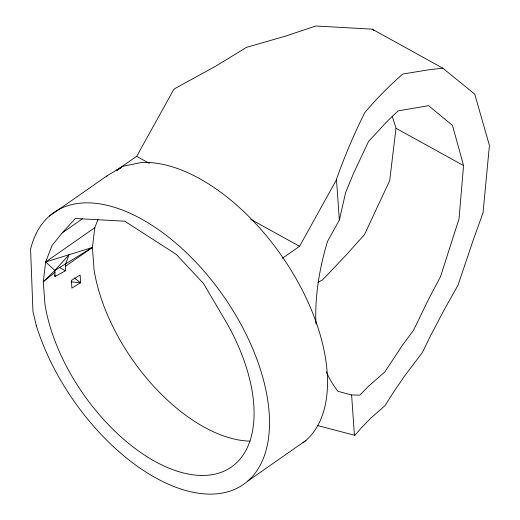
<?xml version="1.0" encoding="UTF-8"?>
<svg xmlns="http://www.w3.org/2000/svg" width="520" height="520" viewBox="0 0 520 520"><rect width="100%" height="100%" fill="white"/><g stroke="black" fill="none" stroke-linecap="round" stroke-linejoin="round"><path stroke-width="0.78" d="M54.847 274.983L54.99 276.523L65.37 270.836L65.448 264.31L69.05 254.709L54.841 270.465L43.284 281.762L44.934 304.122A144.547 79.664 55.1 0 0 196.709 475.228A144.547 79.664 55.1 0 0 224.582 319.293L203.365 283.348L176.254 254.378L124.761 221.195L75.387 218.498L62.101 232.993L52.032 245.505L45.675 261.969L43.284 281.762L54.951 272.435L54.841 270.465L45.675 261.969L94.816 227.65L97.994 219.414M315.965 324.084A203.691 114.959 -61.1 0 1 327.49 241.449L339.339 220.083L345.612 192.621L353.581 173.244L368.537 141.486L386.763 121.732L398.106 110.89L428.545 105.645L452.478 125.411L463.567 165.581L459.03 218.829L440.538 276.601L428.188 300.072L413.498 330.317L402.441 345.222L384.716 372.067L368.524 386.23L359.821 395.154L351.604 394.94L338 391.332A203.691 114.959 -61.1 0 1 326.261 371.741M392.191 116.077L395.993 128.265L389.714 180.55L364.494 234.605L346.313 254.858L325.325 277.017L322.355 279.988L318.097 282.302M250.211 441.142A144.547 79.664 55.1 0 1 94.075 269.802L92.424 247.442L94.816 227.65M282.341 258.303L299.565 246.292L336.505 179.692L336.843 178.217C344.806 155.818 354.126 133.894 364.748 112.626C376.415 98.833 389.168 85.956 402.747 74.048L427.752 69.947L442.8 68.159L474.728 94.107L489.424 145.451L483.048 212.713L473.447 239.428L458.022 285.2L444.535 309.166L430.671 335.51L422.292 352.619L404.599 375.966L392.665 393.49L385.281 405.366L370.767 418.171L361.023 428.162L354.874 435.338L317.531 425.536M49.407 216.06L107.374 175.572L116.922 169.969L136.682 156.345L173.622 89.745L174.701 88.68L215.52 66.293L246.525 47.346L285.363 36.179L315.744 26L372.151 29.146L442.8 68.159M106.373 176.819L107.374 175.572M62.101 232.993L82.686 218.614M65.325 266.37L92.424 247.442L45.675 261.969M247.982 480.935L305.949 440.453M122.74 166.316L116.24 170.599L122.74 166.316L141.323 162.506A165.737 91.345 55.1 0 1 295.438 277.55A165.737 91.345 55.1 0 1 302.926 442.904M92.424 247.442L54.841 270.465M121.017 167.901L116.922 169.969L117.026 170.528M71.136 281.879L80.645 282.763L80.126 275.048L71.422 280.391L71.877 288.067L80.645 282.763L74.184 277.921M395.993 128.265L463.567 165.581M136.682 156.345L149.428 163.384M250.698 219.303L299.565 246.292M59.267 267.312L65.37 270.836M372.151 29.146L373.99 30.55M336.505 179.692L339.339 220.083M351.604 394.94L354.438 435.331M54.951 272.435L54.99 276.523M36.192 325.208L32.955 311.415L30.576 249.288A165.737 91.345 55.1 0 1 211.016 279.481A165.737 91.345 55.1 0 1 226.746 492.076A165.737 91.345 55.1 0 1 36.192 325.208"/></g></svg>
